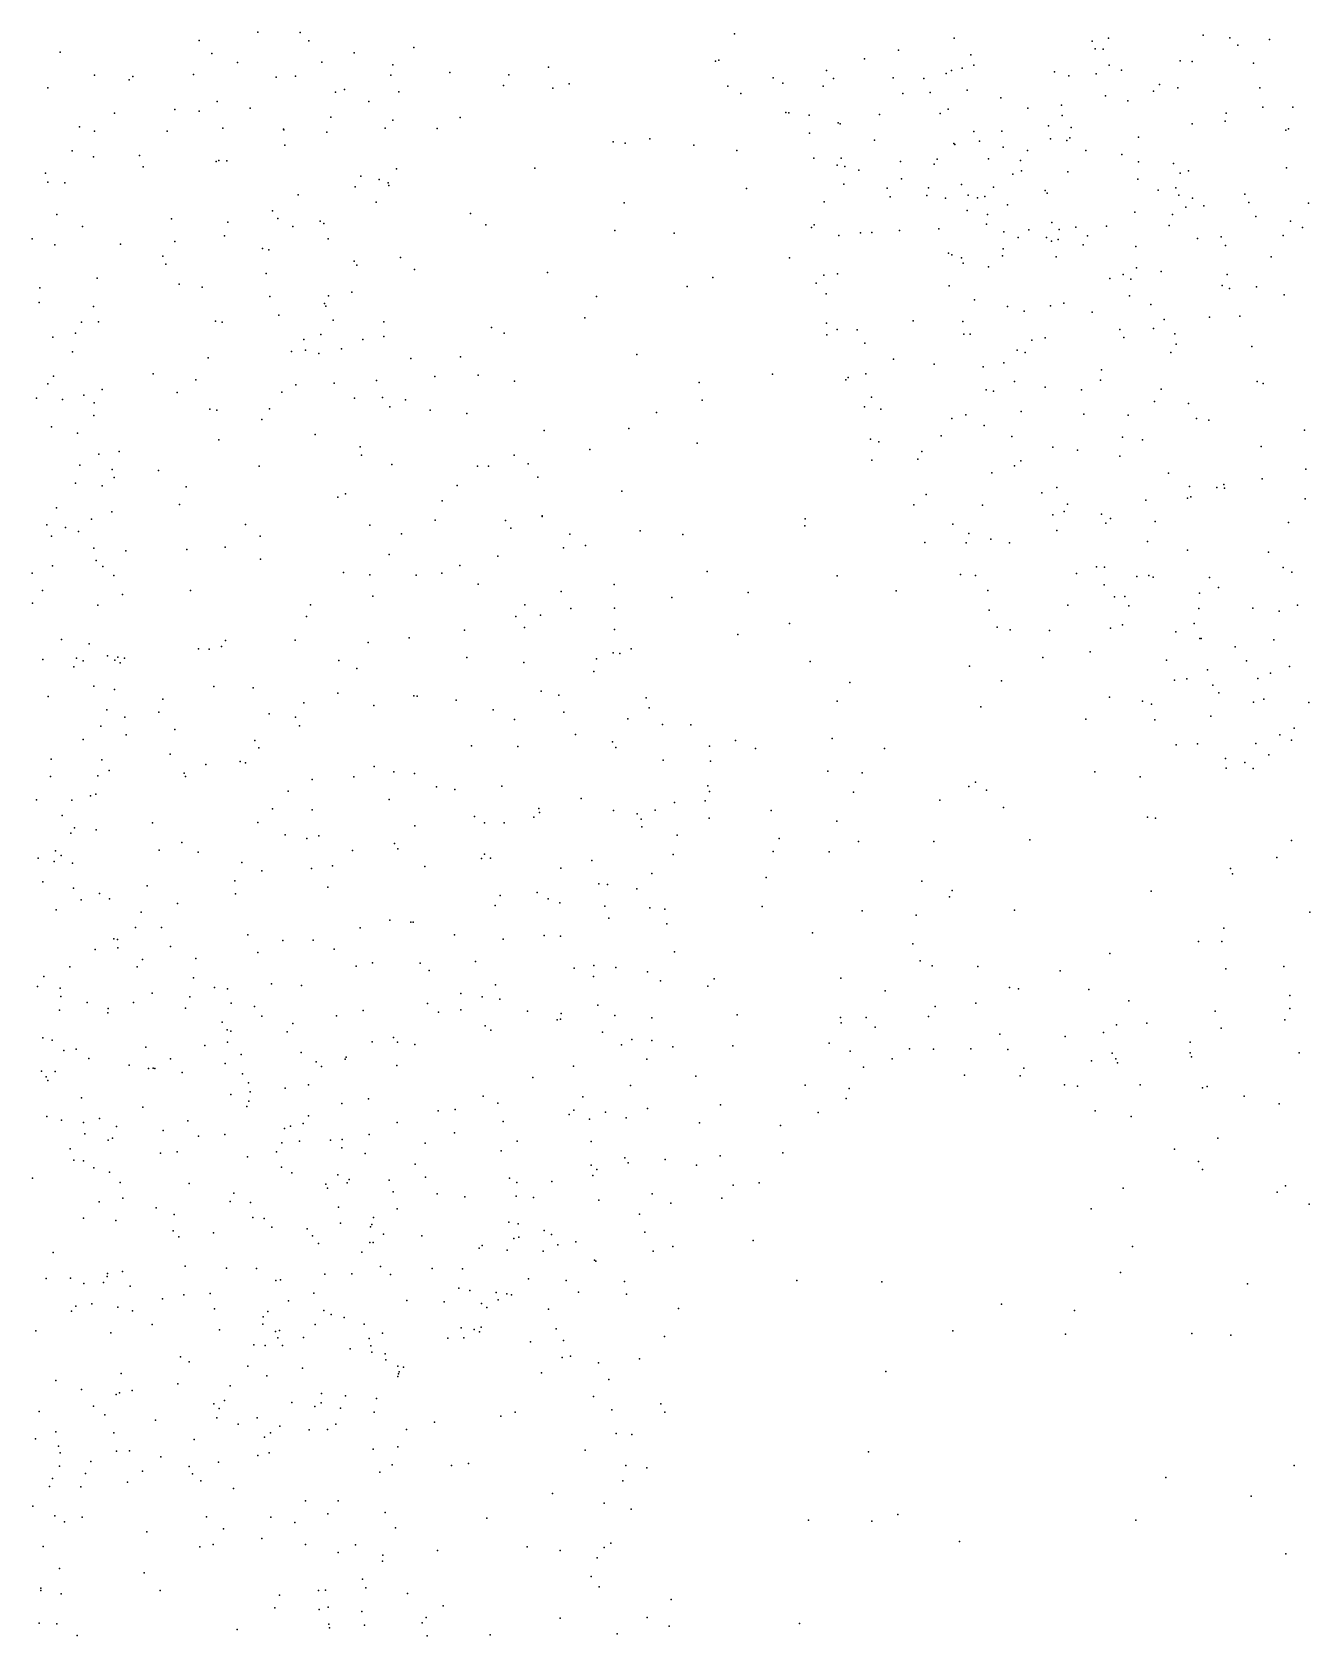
# Model space of a CAD drawing. Header units: metres. Extents: x -23.9 to 23.9, y -28.5 to 28.5.
# Drawn here: x 1.038 to 2.455, y -1.766 to 0.012 of the extents above; entities that cross this region are included whole.
import ezdxf

# ---------------------------------------------------------------- set-up
doc = ezdxf.new("R2010")
doc.units = ezdxf.units.M

msp = doc.modelspace()

# ---------------------------------------------------------------- linework, layer by layer
for p in [(1.2235, 0.0024, 17.8177), (1.2884, 0.0116, -8.6098), (1.3354, 0.0112, 17.7559), (1.3451, 0.0019, -8.6892), (1.8168, 0.0097, -10.2145), (2.0606, 0.0047, -9.4987), (2.2136, 0.0014, 19.7662), (2.2315, 0.0049, -12.1169), (2.3366, 0.0082, -9.4503), (2.3661, 0.0051, -13.1151), (2.4103, 0.0035, -9.4644), (1.0691, -0.0108, -13.503), (1.2374, -0.0121, 0.7002), (1.3952, -0.0113, -9.3339), (1.4615, -0.0055, 18.9922), (1.9987, -0.0084, 1.0952), (2.0789, -0.0136, -10.4343), (2.2169, -0.0069, -12.9843), (2.2259, -0.0074, -10.5382), (2.3749, -0.003, -11.9941), (1.2171, -0.0354, -9.5757), (1.266, -0.0222, -22.8526), (1.3593, -0.0217, -9.4017), (1.4383, -0.0247, -9.1997), (1.5014, -0.0333, 24.1379), (1.6109, -0.0273, 17.6816), (1.796, -0.0206, -10.0714), (1.7995, -0.0196, -9.8402), (1.9191, -0.0309, -11.0711), (1.961, -0.018, -11.4438), (2.0517, -0.0343, 17.5777), (2.0575, -0.031, -11.6091), (2.0693, -0.0285, -12.6573), (2.0825, -0.0252, -12.3877), (2.1716, -0.0323, -12.1928), (2.2178, -0.0348, -10.6227), (2.2324, -0.0252, 23.9585), (2.2459, -0.0306, -11.774), (2.3113, -0.0202, 17.4424), (2.3246, -0.021, 15.0376), (2.3926, -0.023, -11.9085), (1.0557, -0.0502, -8.4347), (1.1074, -0.0362, -9.6521), (1.1456, -0.0414, -28.1376), (1.1497, -0.0378, -8.4928), (1.3088, -0.0385, -9.4707), (1.3302, -0.0374, 18.9825), (1.3847, -0.0522, 19.0685), (1.4359, -0.0363, -8.9061), (1.5608, -0.0475, 19.2509), (1.5666, -0.0357, 19.0899), (1.6154, -0.0505, 19.4579), (1.6337, -0.0458, 15.8226), (1.8095, -0.0483, -9.9748), (1.86, -0.039, -19.616), (1.8706, -0.0452, 19.7427), (1.9154, -0.0483, -10.2601), (1.9266, -0.04, -11.3544), (1.9929, -0.039, -10.8594), (2.0269, -0.0397, 15.7911), (2.075, -0.0527, -9.5604), (2.1875, -0.037, 17.4973), (2.2882, -0.0466, -13.0694), (2.3086, -0.0501, -9.5021), (2.3996, -0.0503, 17.4506), (1.2432, -0.0655, -21.9911), (1.3746, -0.055, -8.744), (1.4114, -0.0655, -9.27), (1.4449, -0.0545, 24.5959), (1.8239, -0.0564, 24.9715), (2.0037, -0.0565, -11.5376), (2.0339, -0.0555, -10.3527), (2.1124, -0.0612, -12.2915), (2.1794, -0.0693, 19.8211), (2.2284, -0.0591, -9.5158), (2.253, -0.0646, -12.0794), (2.2814, -0.054, 19.7954), (1.1294, -0.0782, 18.9081), (1.1964, -0.0744, -8.5308), (1.2233, -0.0761, 18.9455), (1.2798, -0.0727, 17.7792), (1.3692, -0.0826, 19.2577), (1.4383, -0.0862, -8.9766), (1.5128, -0.0832, 19.181), (1.8739, -0.0774, -10.1183), (1.8772, -0.078, -9.8163), (1.8996, -0.0804, 7.9361), (1.9779, -0.0799, -9.6567), (2.0449, -0.0788, 19.8222), (2.0539, -0.0738, -12.5509), (2.1423, -0.0727, -10.3886), (2.1804, -0.081, -12.9478), (2.3611, -0.0872, -10.3812), (2.3622, -0.0783, -11.9919), (2.4028, -0.0716, -9.5473), (2.436, -0.0717, -13.1747), (1.0907, -0.0933, 17.7743), (1.1073, -0.0983, -8.472), (1.1879, -0.0982, 19.1518), (1.2497, -0.0951, 19.2483), (1.317, -0.096, -8.6684), (1.3174, -0.0968, -19.2705), (1.3649, -0.0992, -9.3776), (1.4295, -0.0948, -9.2066), (1.4871, -0.0953, 19.2857), (1.9003, -0.1006, -11.1672), (1.9318, -0.089, 19.8004), (1.9341, -0.0903, -9.7491), (2.0823, -0.0987, -12.3642), (2.1135, -0.0983, -10.6917), (2.165, -0.0924, -9.5768), (2.1889, -0.1058, -11.745), (2.1903, -0.0943, -10.5017), (2.2651, -0.1048, -10.4871), (2.3243, -0.09, -10.4509), (2.4281, -0.0972, 19.7646), (2.4314, -0.0956, -10.4665), (1.0824, -0.1201, 1.3815), (1.3185, -0.1137, -9.441), (1.6823, -0.11, 19.6473), (1.6958, -0.1117, 15.222), (1.723, -0.1069, 17.7078), (1.7717, -0.1136, 19.7332), (1.8195, -0.1195, 17.724), (1.9722, -0.1084, -10.2138), (2.0602, -0.112, -12.6617), (2.0612, -0.1132, -12.4475), (2.0886, -0.1094, -12.7749), (2.115, -0.1159, -9.627), (2.1419, -0.1195, -12.2173), (2.1672, -0.1068, -10.6476), (2.1854, -0.1087, 17.5501), (2.2064, -0.1195, -12.1248), (2.2465, -0.1243, -10.57), (1.1061, -0.1266, 19.0299), (1.1571, -0.1252, 19.2677), (1.1612, -0.1379, -9.5997), (1.2421, -0.1318, -9.5368), (1.2451, -0.1309, 19.3536), (1.254, -0.1311, -8.5903), (1.442, -0.1399, 19.3987), (1.5957, -0.1394, 19.5608), (1.9049, -0.128, -11.0987), (1.9309, -0.1361, -9.9535), (1.9353, -0.128, -10.0654), (1.9392, -0.1375, -11.4224), (1.9548, -0.1415, -10.9096), (2.001, -0.1319, -10.8283), (2.0382, -0.135, -9.7222), (2.0415, -0.1292, -10.2372), (2.0987, -0.1289, 19.8648), (2.134, -0.1307, -10.304), (2.1352, -0.1422, -12.8957), (2.2649, -0.1323, -13.0602), (2.3037, -0.1342, -9.6162), (2.4289, -0.139, -10.2929), (1.0529, -0.1449, 19.1209), (1.0556, -0.1548, 19.2116), (1.0744, -0.1556, -9.6628), (1.3962, -0.1599, -8.8392), (1.4027, -0.1481, -9.2668), (1.4231, -0.1519, -8.9096), (1.4331, -0.1555, -9.1079), (1.4338, -0.1586, -9.0229), (1.9383, -0.1571, 17.762), (2.0022, -0.1512, -9.798), (2.0685, -0.1575, -10.7295), (2.1257, -0.1458, 17.6134), (2.1865, -0.1432, 19.8706), (2.264, -0.1513, -12.0557), (2.311, -0.1449, -10.3088), (2.3205, -0.1423, -13.106), (1.333, -0.1688, 17.7261), (1.4196, -0.1768, 17.7367), (1.6947, -0.1776, 19.7159), (1.8302, -0.1619, 19.807), (1.9164, -0.1767, 2.1855), (1.9863, -0.1616, -9.8896), (1.9895, -0.171, -9.9841), (2.0303, -0.1696, -11.5919), (2.0321, -0.1609, -10.147), (2.0511, -0.1726, -12.5991), (2.076, -0.1692, 14.2552), (2.0865, -0.1722, -11.664), (2.0947, -0.1708, -9.7601), (2.1041, -0.1605, -12.2873), (2.1616, -0.164, -10.2475), (2.1637, -0.1671, -9.7023), (2.2868, -0.1636, -11.8272), (2.3064, -0.161, -3.1746), (2.3096, -0.1693, 19.8601), (2.3248, -0.1724, -12.0102), (2.3829, -0.168, -11.9224), (2.3874, -0.1775, -13.1505), (1.0656, -0.1907, -9.7348), (1.3046, -0.1866, -8.6826), (1.3107, -0.1952, -9.4858), (1.5241, -0.1894, 19.4728), (2.0748, -0.1863, -9.8327), (2.0974, -0.1905, 17.7005), (2.1195, -0.18, -10.181), (2.261, -0.1881, 17.5855), (2.3028, -0.1908, 7.4544), (2.3175, -0.1824, -10.2254), (2.3375, -0.1812, -10.5399), (2.395, -0.1929, -9.7719), (2.4534, -0.1782, 17.5449), (1.0942, -0.2038, 19.4068), (1.1928, -0.1956, -9.6328), (1.2553, -0.1993, -8.6208), (1.3271, -0.204, 19.5032), (1.3577, -0.1982, -8.774), (1.3616, -0.2006, -9.3295), (1.5413, -0.2022, 17.7472), (1.6842, -0.2085, 17.7553), (1.75, -0.2114, 1.678), (1.9024, -0.205, -11.2278), (1.9052, -0.2021, -11.1209), (1.9565, -0.2111, -11.4569), (1.9693, -0.2105, -10.8848), (1.9998, -0.2085, -11.54), (2.0435, -0.2065, 19.8912), (2.0963, -0.2014, -10.0451), (2.1157, -0.21, -9.9127), (2.1435, -0.2075, -10.1112), (2.1688, -0.1994, -12.936), (2.177, -0.2074, -10.6421), (2.1954, -0.2046, 17.6475), (2.2293, -0.2035, -10.1587), (2.2989, -0.2028, -9.7685), (2.4334, -0.1981, -10.1425), (2.4467, -0.2051, 19.8155), (1.0381, -0.2177, 17.7229), (1.0633, -0.2244, -9.7988), (1.1361, -0.2235, -8.5292), (1.1963, -0.2206, -8.572), (1.2513, -0.2143, 17.7002), (1.2936, -0.2284, -9.5511), (1.3006, -0.2299, -9.6222), (1.3665, -0.2176, -6.4899), (1.9325, -0.2139, 19.8695), (2.1147, -0.2288, -12.8377), (2.1315, -0.2162, 25.0626), (2.1629, -0.2162, -12.1936), (2.1686, -0.2203, 19.902), (2.1758, -0.2183, -10.0485), (2.2036, -0.2243, -9.918), (2.2085, -0.2143, -9.8251), (2.2618, -0.226, -9.8748), (2.3305, -0.2174, -13.105), (2.3566, -0.2153, -10.1103), (2.3613, -0.225, -9.9232), (2.4255, -0.2139, -9.8891), (1.183, -0.2367, -9.7207), (1.1864, -0.2457, 19.5215), (1.3952, -0.2424, -9.1704), (1.3983, -0.2468, -8.984), (1.4468, -0.2382, 19.5559), (1.8779, -0.2386, -2.5582), (2.0541, -0.2336, -11.6127), (2.0579, -0.2354, -12.5195), (2.0686, -0.2387, -12.688), (2.0704, -0.2446, -12.4195), (2.0985, -0.2487, -12.3323), (2.114, -0.2366, -10.6956), (2.1738, -0.2376, -11.7288), (2.4121, -0.2375, -10.5261), (1.1104, -0.2612, -9.8803), (1.2978, -0.2559, 19.5684), (1.462, -0.2516, 1.3013), (1.6097, -0.2549, 17.785), (1.7928, -0.2606, 19.8222), (1.916, -0.258, -11.295), (1.9311, -0.2564, -11.0079), (2.2332, -0.2614, -11.7669), (2.248, -0.2573, -12.0871), (2.2564, -0.2624, 19.9066), (2.2627, -0.2499, 17.6717), (2.2899, -0.2538, -10.5693), (2.3632, -0.257, -11.883), (1.0466, -0.2719, -13.1283), (1.2012, -0.268, -9.8693), (1.2266, -0.2711, -8.6248), (1.3016, -0.2814, -9.8149), (1.3667, -0.2807, -8.8783), (1.3927, -0.2766, -9.0898), (1.6641, -0.2816, 19.7368), (1.7643, -0.2703, 17.8101), (1.9074, -0.2669, -11.1663), (1.9186, -0.2786, -11.0796), (2.0551, -0.2698, -10.7712), (2.255, -0.2807, 8.7524), (2.3577, -0.2693, 12.9383), (2.366, -0.2726, -7.3668), (2.3957, -0.271, 17.6664), (2.4265, -0.2797, -11.9413), (1.0461, -0.2883, -7.9953), (1.1062, -0.2926, -8.5376), (1.3118, -0.3021, -9.3752), (1.3624, -0.2892, -9.6037), (1.3637, -0.2921, -9.7203), (2.0831, -0.2854, 17.8684), (2.1195, -0.2928, 19.9304), (2.1381, -0.2978, -12.246), (2.1675, -0.292, -10.6612), (2.1821, -0.2891, 17.8034), (2.2135, -0.2988, -12.9793), (2.2787, -0.2904, -13.0567), (1.0929, -0.3101, 19.5511), (1.1119, -0.3095, -9.9973), (1.2415, -0.3087, 17.667), (1.249, -0.3099, -9.9482), (1.3721, -0.3077, -8.9533), (1.4282, -0.3098, 19.6227), (1.5477, -0.316, 17.7507), (1.651, -0.3053, 14.4164), (1.9188, -0.3112, 19.8977), (1.9309, -0.318, -11.3376), (1.953, -0.3186, 17.9201), (2.0151, -0.3085, -11.5396), (2.0703, -0.3094, -12.6223), (2.2441, -0.318, -10.615), (2.2817, -0.317, -11.7894), (2.2934, -0.3071, 17.7438), (2.3435, -0.3044, -12.0165), (2.3773, -0.3033, 19.8845), (1.0613, -0.3265, -13.1953), (1.0863, -0.322, -13.0328), (1.3396, -0.3293, 23.16), (1.3584, -0.3238, -9.2172), (1.4047, -0.3292, -9.8088), (1.4282, -0.3258, -9.6719), (1.5616, -0.322, 14.7981), (1.9193, -0.3239, -11.2186), (1.9613, -0.3332, -10.9678), (2.0712, -0.3233, -11.6112), (2.0781, -0.3232, -12.4699), (2.1468, -0.3298, 18.0139), (2.1613, -0.3274, -12.8902), (2.2487, -0.3269, -12.1037), (2.3053, -0.3229, -2.3723), (2.3067, -0.3344, -10.5847), (2.3904, -0.3369, -13.1209), (1.083, -0.3427, -12.9094), (1.2333, -0.3495, -10.0235), (1.3256, -0.3426, -8.8668), (1.3411, -0.341, -9.9321), (1.356, -0.3449, -9.0976), (1.3812, -0.3396, -9.4524), (1.4581, -0.3502, 17.7081), (1.5132, -0.3483, 19.6372), (1.7088, -0.3458, 19.7874), (1.9932, -0.3511, -11.4766), (2.1155, -0.355, -2.7855), (2.1304, -0.3412, -10.7057), (2.1392, -0.3436, -11.6776), (2.3008, -0.3435, 17.8434), (1.0619, -0.3697, 17.676), (1.1724, -0.3674, 17.6629), (1.4848, -0.3702, -9.7062), (1.5327, -0.3686, 23.4654), (1.859, -0.3677, 8.6286), (1.9431, -0.3713, -11.0968), (1.9626, -0.3673, 17.9922), (2.0384, -0.3565, -10.8327), (2.0928, -0.3595, 18.0753), (2.224, -0.3629, -11.7303), (1.0555, -0.3784, -8.5626), (1.0954, -0.3911, -13.1621), (1.1159, -0.3845, -10.1039), (1.1991, -0.3879, -8.6976), (1.2197, -0.3738, 19.6539), (1.3151, -0.3875, 19.6774), (1.3305, -0.3795, -9.0075), (1.3729, -0.3776, -9.3529), (1.42, -0.3748, -9.9004), (1.5731, -0.3753, 19.7041), (1.7779, -0.3769, -7.9304), (1.9405, -0.3739, 14.7323), (2.0961, -0.385, -12.5015), (2.1043, -0.3866, -12.6801), (2.1276, -0.3759, -12.7768), (2.1613, -0.382, -12.2634), (2.2018, -0.385, -10.6723), (2.2228, -0.3744, -12.1675), (2.2899, -0.3841, 17.9287), (2.3965, -0.3758, -11.8345), (2.403, -0.3779, -12.0049), (1.0429, -0.3944, -12.7229), (1.0719, -0.3959, -12.7947), (1.1068, -0.3995, -13.0913), (1.2351, -0.4065, -8.7624), (1.2429, -0.4074, -10.1005), (1.3014, -0.406, 24.5445), (1.3956, -0.3943, -9.9805), (1.4268, -0.3936, -9.4002), (1.4347, -0.4038, -24.2896), (1.4523, -0.396, -20.6943), (1.4794, -0.4074, -9.456), (1.7812, -0.3965, 19.8454), (1.9612, -0.404, 19.9235), (1.9689, -0.3933, -11.3713), (1.9792, -0.4064, 13.0672), (2.2826, -0.3978, -11.757), (2.3203, -0.4003, -10.6061), (1.0598, -0.426, -13.2985), (1.1065, -0.4135, -12.8952), (1.2928, -0.4178, -8.9334), (1.5201, -0.4113, -9.5154), (1.7306, -0.4101, 17.8372), (2.058, -0.4169, 18.1358), (2.0734, -0.4128, -8.4505), (2.0939, -0.4246, 19.945), (2.1347, -0.4091, -11.6449), (2.2043, -0.412, 18.0586), (2.2533, -0.4132, 19.9343), (2.3294, -0.4167, -13.0429), (2.343, -0.4187, -12.0652), (1.0885, -0.4332, 19.6423), (1.2452, -0.4405, -8.8422), (1.3519, -0.4347, -10.0718), (1.6058, -0.43, -22.4492), (1.6999, -0.4279, -29.0809), (1.7755, -0.444, 17.9215), (1.9677, -0.4398, 18.1398), (1.9769, -0.4427, -11.0334), (2.0461, -0.4359, -10.8681), (2.1245, -0.4368, -10.7616), (2.247, -0.4375, -12.9454), (2.2694, -0.4404, -10.6474), (2.4489, -0.4299, 25.0959), (1.1123, -0.4563, -13.1838), (1.1347, -0.4534, -10.1759), (1.402, -0.4483, -29.4774), (1.4034, -0.4576, 17.6766), (1.5728, -0.4574, -9.5574), (1.6566, -0.451, 19.7709), (2.0201, -0.4617, -10.9494), (2.0246, -0.4532, -11.4511), (2.1701, -0.4486, -12.8095), (2.1972, -0.4519, -12.2492), (2.2443, -0.4584, -12.1895), (2.4008, -0.448, -10.5927), (1.0909, -0.4685, -8.6744), (1.1268, -0.4734, -13.1085), (1.1784, -0.4746, 17.6541), (1.2898, -0.4697, -9.1142), (1.4369, -0.4678, -28.521), (1.5319, -0.4697, -9.9164), (1.5443, -0.4697, -9.4436), (1.588, -0.4671, -9.7184), (1.9692, -0.4629, -11.2147), (2.1023, -0.4772, 23.753), (2.1276, -0.4691, -12.6068), (2.1344, -0.4638, -12.6849), (2.2982, -0.4774, -12.1401), (2.4504, -0.4729, 17.9778), (1.0863, -0.4885, -12.7634), (1.116, -0.4915, -12.8459), (1.1293, -0.4821, -12.9362), (1.2091, -0.4924, -10.1932), (1.5095, -0.4909, -9.347), (1.5988, -0.4817, -9.6181), (1.6921, -0.4972, 17.8444), (2.1743, -0.4933, -12.3689), (2.3213, -0.492, -11.7243), (2.3519, -0.4934, 18.0095), (2.3596, -0.4899, -12.0941), (2.3603, -0.4939, -10.6388), (2.402, -0.4835, -13.0593), (1.2015, -0.512, -4.9555), (1.3773, -0.5039, -10.1291), (1.3856, -0.5004, -9.2136), (1.4928, -0.508, -10.0199), (2.0159, -0.5124, -11.3132), (2.0295, -0.5009, 19.9365), (2.092, -0.513, -10.8739), (2.1578, -0.4992, 7.4578), (2.1863, -0.5118, -10.7641), (2.273, -0.5074, 18.0412), (2.3191, -0.5051, -12.971), (2.3228, -0.5038, 19.9166), (2.4496, -0.5058, -11.7634), (1.0651, -0.516, 0.169), (1.1039, -0.5282, -10.2336), (1.1267, -0.5202, -8.7992), (1.485, -0.5296, -9.2839), (1.5631, -0.5297, -9.3866), (1.6036, -0.5248, 17.7813), (1.6038, -0.5255, -9.489), (1.8954, -0.5279, 18.1358), (2.1701, -0.5234, -12.6448), (2.1826, -0.5199, -12.7238), (2.2239, -0.5227, -11.6403), (2.2286, -0.5328, -12.3054), (2.234, -0.5275, -12.8325), (2.2833, -0.5311, -11.679), (2.4314, -0.5322, -12.0726), (1.0546, -0.5348, 17.6776), (1.0597, -0.5472, -13.3442), (1.075, -0.5377, -8.7531), (1.0894, -0.542, -13.2772), (1.2747, -0.5343, -10.198), (1.2911, -0.5474, -9.1321), (1.4126, -0.5349, 19.7528), (1.4478, -0.5447, 2.7916), (1.5688, -0.5382, -9.9469), (1.6343, -0.5451, -9.7751), (1.7124, -0.5414, 19.7938), (1.7595, -0.5453, 17.9325), (1.895, -0.5359, 19.8972), (2.0592, -0.534, -10.9776), (2.0769, -0.5442, 1.2175), (2.1011, -0.5506, 18.143), (2.1742, -0.541, -12.5302), (1.1064, -0.5606, -8.8619), (1.142, -0.5635, -13.0644), (1.2098, -0.5619, -8.9876), (1.2523, -0.5594, -6.4206), (1.4342, -0.5677, -9.199), (1.6274, -0.5601, -9.8456), (1.6516, -0.5577, -9.617), (2.028, -0.5543, -11.1958), (2.0739, -0.5548, -11.3999), (2.1217, -0.5545, -11.5029), (2.2749, -0.5533, -12.2425), (2.3191, -0.5629, -12.9131), (2.4092, -0.5649, -13.0012), (1.0608, -0.5801, -10.2746), (1.1091, -0.5742, -12.7994), (1.1166, -0.5809, 19.7201), (1.2915, -0.5727, 17.6691), (1.5124, -0.5798, -10.0722), (1.5546, -0.5695, -9.3254), (1.7865, -0.5864, 2.5944), (2.2182, -0.5814, 19.9289), (2.2271, -0.5817, -12.7268), (2.4253, -0.5821, -11.7037), (1.0383, -0.5881, 19.6841), (1.1288, -0.5908, 17.6729), (1.3835, -0.5875, 17.6844), (1.4125, -0.59, -10.1663), (1.4641, -0.5904, 17.7135), (1.4926, -0.5882, 19.7623), (1.5326, -0.6004, -9.2644), (1.6837, -0.6008, -9.6888), (1.9309, -0.5912, 18.2333), (2.0677, -0.5896, -11.0792), (2.084, -0.5909, 19.9325), (2.1961, -0.5887, -11.5465), (2.2268, -0.6012, -12.4581), (2.263, -0.592, -12.3256), (2.2765, -0.5907, -10.7528), (2.281, -0.5927, -11.6274), (2.3435, -0.5932, -10.7182), (2.3537, -0.6043, -12.2115), (2.4351, -0.5873, 17.9711), (1.0385, -0.6214, 24.1635), (1.0497, -0.6073, -8.8906), (1.1382, -0.6118, -12.8903), (1.2139, -0.6074, -9.0585), (1.416, -0.6139, -8.0002), (1.6246, -0.6087, -9.3976), (1.7474, -0.6153, 25.0636), (1.8322, -0.6096, 18.0569), (1.9964, -0.608, 18.2893), (2.0978, -0.6075, -11.0111), (2.2383, -0.6144, -12.6643), (2.2498, -0.614, 10.7429), (2.3326, -0.6106, 19.9003), (1.1112, -0.6236, -8.9598), (1.3424, -0.6364, 19.7835), (1.347, -0.6234, -9.1065), (1.5746, -0.6361, -10.0361), (1.5844, -0.6234, 17.7861), (1.6019, -0.6347, -9.3352), (1.6356, -0.6274, -9.9276), (1.6838, -0.6269, -9.7802), (2.0995, -0.6293, -11.2842), (2.1866, -0.6239, -10.8814), (2.2543, -0.6244, -10.8145), (2.3319, -0.6273, -12.8491), (2.3916, -0.6272, -11.6512), (2.421, -0.6305, -12.9395), (2.4414, -0.6237, -12.1509), (1.5174, -0.6515, -10.121), (1.5842, -0.6484, 0.6749), (1.6839, -0.6508, -9.5036), (1.8206, -0.6561, 19.8403), (1.8781, -0.6441, -7.0638), (2.1081, -0.648, -11.2156), (2.1226, -0.651, -11.0843), (2.1662, -0.6517, -10.9768), (2.2339, -0.6494, -11.5088), (2.2473, -0.6454, 18.0496), (2.3062, -0.6531, -12.3702), (2.3265, -0.6442, -10.7864), (1.0709, -0.6618, 19.7201), (1.1014, -0.6667, -13.2464), (1.2226, -0.672, -10.2945), (1.2344, -0.6726, 1.4454), (1.248, -0.6694, 19.7765), (1.2527, -0.663, 17.6877), (1.3298, -0.6624, -10.2495), (1.4106, -0.6651, -9.1273), (1.4564, -0.6599, -10.1703), (1.7024, -0.672, -9.5738), (2.2115, -0.6754, -11.4228), (2.3331, -0.6608, 18.0111), (2.3344, -0.6607, 10.4158), (2.3721, -0.67, -11.5835), (2.4149, -0.6623, -10.7581), (1.0501, -0.6839, -8.9555), (1.0845, -0.692, 2.5729), (1.0874, -0.6826, 12.003), (1.0946, -0.6854, -12.7718), (1.1216, -0.68, -10.3105), (1.1298, -0.6847, 11.9198), (1.1333, -0.6812, -13.1136), (1.1358, -0.6878, 23.3063), (1.1406, -0.6823, -12.9822), (1.3781, -0.6849, -23.1276), (1.5201, -0.6819, 17.7656), (1.5835, -0.6873, -9.2784), (1.6641, -0.6831, -9.4195), (1.6825, -0.6764, -9.8587), (1.6898, -0.6774, 17.8899), (1.901, -0.6863, 19.8626), (2.0775, -0.6912, -7.5634), (2.1589, -0.6818, -11.2744), (2.296, -0.6848, -11.5172), (2.3848, -0.6855, -12.8042), (2.4324, -0.6916, -12.2506), (1.3982, -0.6941, 17.7226), (1.6609, -0.6972, -9.9355), (1.9448, -0.7093, -7.9969), (2.1131, -0.7075, 18.1579), (2.3047, -0.707, -10.8877), (2.3185, -0.7053, 19.8715), (2.3414, -0.6954, -12.6959), (2.3972, -0.7049, -12.3399), (2.4113, -0.6992, 19.8369), (1.0559, -0.725, 12.1955), (1.1067, -0.7135, 11.7475), (1.1295, -0.7172, -12.9186), (1.1832, -0.7278, 19.7676), (1.2397, -0.7138, 11.8202), (1.2833, -0.7153, 11.9406), (1.377, -0.7211, -10.2522), (1.4613, -0.7244, 3.141), (1.4651, -0.7246, 24.0466), (1.6025, -0.7189, 17.839), (1.6221, -0.7235, -10.0211), (1.7189, -0.7264, 19.7573), (2.2326, -0.7258, -11.326), (2.3475, -0.7123, -12.6091), (2.354, -0.7209, -12.5363), (2.4039, -0.728, -12.7328), (1.1209, -0.7399, -13.1641), (1.1787, -0.7423, -8.9924), (1.3011, -0.7441, 17.7221), (1.3396, -0.7319, -9.0592), (1.417, -0.735, -9.1032), (1.5084, -0.7291, -9.1701), (1.5494, -0.7399, 19.7717), (1.6279, -0.7425, 7.9691), (1.7225, -0.7374, -9.7852), (1.9307, -0.7303, 18.2959), (2.0902, -0.7363, 19.8864), (2.2695, -0.73, -11.3885), (2.2793, -0.7336, -10.9814), (2.3451, -0.7467, -10.9445), (2.3926, -0.7313, 17.9984), (2.4537, -0.7316, -12.7965), (1.1143, -0.7577, -12.8514), (1.1411, -0.7478, 11.6622), (1.1964, -0.7616, -10.3305), (1.3303, -0.7478, 2.1948), (1.3347, -0.7576, 12.1227), (1.5732, -0.7506, -9.2263), (1.6988, -0.7498, -9.4466), (1.7371, -0.7561, -9.7154), (1.7684, -0.7565, 18.0489), (2.2064, -0.7501, 18.0935), (2.2831, -0.7508, 18.04), (2.4374, -0.76, -12.4081), (1.0947, -0.7727, -13.222), (1.1426, -0.7675, 12.276), (1.2852, -0.7739, 12.2133), (1.2894, -0.782, 0.289), (1.5254, -0.7798, -10.1666), (1.5766, -0.7805, -10.1121), (1.6406, -0.7672, -9.3152), (1.6816, -0.7751, -9.3825), (1.6854, -0.7815, -9.9424), (1.7894, -0.7802, 18.1375), (1.818, -0.7737, 18.4815), (1.9251, -0.7715, 7.5793), (2.3068, -0.7787, -11.1279), (2.3305, -0.7773, -11.0466), (2.3951, -0.7772, -11.4027), (2.4215, -0.7673, -10.9208), (2.4347, -0.7732, -12.5265), (1.0593, -0.7943, -12.7337), (1.1153, -0.7952, -12.9432), (1.1911, -0.7888, 17.7379), (1.2688, -0.7972, 11.6267), (1.2746, -0.7984, -10.3122), (1.7379, -0.7954, -9.5758), (1.7905, -0.7965, -29.3605), (1.8402, -0.7825, 18.3222), (1.9833, -0.7825, 18.3594), (2.3613, -0.7936, 19.8093), (2.3829, -0.7983, -11.3117), (2.4093, -0.7897, -10.996), (1.0585, -0.8138, -13.2798), (1.1111, -0.813, 12.3479), (1.1235, -0.8069, -8.9891), (1.2069, -0.8099, -8.9983), (1.2081, -0.8138, -19.58), (1.2306, -0.8003, 19.7806), (1.3485, -0.8171, 11.6448), (1.3947, -0.814, -10.2639), (1.4174, -0.8024, 17.7849), (1.4391, -0.8086, 11.8175), (1.4621, -0.8104, 11.9854), (1.9204, -0.8078, 11.9204), (1.9587, -0.8095, 2.3229), (2.2165, -0.8085, 13.9188), (2.2666, -0.8141, 6.798), (2.3622, -0.8043, -11.1795), (2.3919, -0.8049, 0.7123), (1.1029, -0.835, 11.5187), (1.1087, -0.8333, -13.0291), (1.322, -0.8299, 12.289), (1.4867, -0.8252, -24.812), (1.5069, -0.8282, 19.7776), (1.559, -0.8244, 17.8721), (1.7874, -0.824, 18.2369), (1.7891, -0.8302, 18.4089), (1.9488, -0.8309, 23.8569), (2.0768, -0.8249, 18.2444), (2.0842, -0.8199, 19.8381), (2.0963, -0.8289, 7.1833), (1.043, -0.8394, -8.9815), (1.0822, -0.84, -13.1896), (1.3047, -0.8496, -25.2696), (1.3485, -0.8507, 17.7962), (1.4341, -0.8393, 12.1789), (1.6001, -0.8492, -9.24), (1.6008, -0.8534, -10.0929), (1.647, -0.8381, -9.3095), (1.6828, -0.8514, -9.9723), (1.7291, -0.8509, -9.4911), (1.7505, -0.8426, -9.6401), (1.7845, -0.8405, 19.7238), (1.8576, -0.8512, 8.6275), (2.0447, -0.8398, 1.9299), (2.1153, -0.8479, 11.0697), (1.0715, -0.8568, -12.8283), (1.085, -0.8706, -10.3613), (1.1716, -0.8651, -10.3452), (1.2885, -0.8646, -6.997), (1.4626, -0.8683, -10.2244), (1.5286, -0.8579, -10.1748), (1.5399, -0.8651, 11.9488), (1.5615, -0.8651, -23.6417), (1.5946, -0.8589, 19.7469), (1.7091, -0.8551, -9.9004), (1.7133, -0.8609, -7.5923), (1.7143, -0.8696, 18.1098), (1.7888, -0.8599, 18.5301), (1.9305, -0.8631, 18.5057), (2.275, -0.8586, 19.797), (2.2838, -0.8597, 18.0813), (1.0812, -0.8765, -12.8992), (1.1091, -0.8729, 19.7323), (1.2042, -0.8867, -8.9892), (1.3189, -0.8782, -9.0272), (1.3428, -0.8824, 11.5516), (1.3559, -0.8793, 19.7858), (1.4399, -0.888, 11.6298), (1.7533, -0.8786, -9.7054), (1.8666, -0.8824, 18.5589), (1.9544, -0.8858, 19.7666), (2.0378, -0.8856, 18.3351), (2.1445, -0.8838, 18.1928), (2.4347, -0.8845, 18.0309), (1.0448, -0.9042, -10.6101), (1.0639, -0.896, 11.4448), (1.0705, -0.9012, -13.1485), (1.1792, -0.8954, 11.4619), (1.2221, -0.8975, 19.7685), (1.3935, -0.8957, -9.0568), (1.4438, -0.894, 12.2745), (1.5366, -0.9046, 17.9244), (1.5396, -0.8998, 12.1309), (1.5465, -0.9041, 11.7751), (1.7491, -0.9, -9.5697), (1.8597, -0.8969, -23.1012), (1.9221, -0.8972, -19.8384), (2.4184, -0.9034, 14.2595), (1.0626, -0.9078, -10.8321), (1.083, -0.9096, -13.0113), (1.2707, -0.9089, 11.4777), (1.2929, -0.9183, -10.3204), (1.3479, -0.9158, 12.3901), (1.3714, -0.9126, -10.2911), (1.4737, -0.9134, 24.5517), (1.6243, -0.9154, 12.4365), (1.6586, -0.9068, 18.0552), (1.7254, -0.9211, 18.3944), (2.3669, -0.9158, 18.071), (2.3691, -0.9216, 19.7098), (1.0501, -0.9306, 17.8674), (1.0841, -0.9376, -10.3814), (1.1656, -0.9347, 12.473), (1.2629, -0.9294, -9.0053), (1.3661, -0.9362, 17.8654), (1.598, -0.9422, 11.8784), (1.6665, -0.9325, -9.3259), (1.6762, -0.9332, -9.9926), (1.7087, -0.9382, 18.2954), (1.852, -0.9256, 19.682), (2.0248, -0.9298, 18.4168), (2.0582, -0.9401, 3.0063), (2.2791, -0.9409, 19.7305), (1.0925, -0.9502, -10.5408), (1.113, -0.9434, -10.6147), (1.1238, -0.9493, -10.838), (1.1995, -0.9544, -10.3599), (1.2635, -0.9437, 12.4523), (1.5517, -0.9565, 11.6947), (1.5572, -0.9456, -9.1834), (1.6103, -0.9493, 11.9711), (1.6233, -0.9537, -9.2684), (1.6732, -0.9575, 18.1902), (1.7229, -0.9594, -9.4679), (1.8476, -0.9576, -28.7222), (2.0552, -0.9472, 19.7347), (1.0647, -0.9614, -10.4666), (1.1589, -0.9641, -10.693), (1.4349, -0.9728, 19.7553), (1.4579, -0.975, -10.2253), (1.4607, -0.975, 17.9661), (1.6778, -0.9708, 18.4486), (1.7396, -0.9607, -9.8133), (1.7421, -0.977, 18.5651), (1.9585, -0.9625, 19.6981), (2.0185, -0.9674, 18.4978), (2.1276, -0.962, 18.2768), (2.455, -0.9642, 19.5929), (1.1287, -0.9935, -10.4969), (1.1329, -0.9943, 11.3806), (1.1526, -0.9809, -25.7514), (1.1815, -0.9811, -8.9914), (1.2772, -0.989, 17.913), (1.3161, -0.9955, 19.7486), (1.3496, -0.995, -10.2966), (1.402, -0.9815, -9.0698), (1.5066, -0.989, 11.5861), (1.5606, -0.9941, 18.0871), (1.6059, -0.99, 19.7084), (1.624, -0.9906, 12.0749), (1.9033, -0.9869, 18.6998), (2.3596, -0.9818, 1.6629), (1.1082, -1.0054, -10.4247), (1.1331, -1.0037, -10.9837), (1.1915, -1.0023, -10.8768), (1.2883, -1.0087, -9.0234), (1.3729, -1.0052, 12.4484), (1.7503, -1.0082, 19.6472), (2.0148, -0.9993, 18.6766), (2.2331, -1.0097, 0.2358), (2.3313, -0.9966, 18.1432), (2.3572, -0.9967, 19.6139), (1.0798, -1.0245, -11.0865), (1.1545, -1.0245, 17.9647), (1.1605, -1.0164, 19.7083), (1.2197, -1.0153, -10.6376), (1.3973, -1.0239, 17.9984), (1.4154, -1.0201, 11.4718), (1.4683, -1.0206, -9.1218), (1.4785, -1.0287, 18.0623), (1.5296, -1.0187, -9.1665), (1.639, -1.0263, -10.0271), (1.6609, -1.023, 11.9766), (1.6854, -1.0253, -9.384), (1.7206, -1.0301, -9.8487), (2.0227, -1.018, 18.802), (2.0362, -1.0235, 19.6308), (2.0869, -1.0243, 18.429), (2.1781, -1.029, 18.292), (2.3619, -1.0267, 10.1109), (2.4261, -1.0242, 19.5152), (1.044, -1.0463, 19.6421), (1.0511, -1.0353, 18.0072), (1.0691, -1.0482, -11.9249), (1.217, -1.0369, 1.5135), (1.2405, -1.0475, 12.535), (1.2549, -1.0489, -10.8164), (1.3036, -1.0434, 17.9965), (1.3369, -1.0453, 11.406), (1.552, -1.0446, -10.1404), (1.6607, -1.0354, 11.862), (1.7348, -1.0401, -9.7755), (1.7875, -1.0462, 7.9501), (1.7945, -1.0379, 18.636), (1.9348, -1.0374, 18.8013), (2.1219, -1.0475, 19.6142), (1.07, -1.0574, -12.0119), (1.0991, -1.0643, -8.9914), (1.1504, -1.0642, -11.0702), (1.1713, -1.0537, -8.9985), (1.213, -1.0578, -10.9727), (1.2588, -1.0649, -10.3562), (1.4764, -1.0654, 18.1499), (1.5136, -1.0544, 12.3722), (1.5372, -1.0578, 18.2231), (1.5568, -1.0604, 18.3515), (1.9841, -1.0514, 3.4998), (2.0844, -1.0649, 18.5135), (2.1318, -1.0491, 0.5954), (2.2099, -1.0498, 19.5964), (2.2543, -1.0625, -8.0107), (2.4326, -1.0564, 18.1425), (1.0684, -1.0726, -12.0841), (1.1222, -1.0756, 12.5722), (1.1223, -1.0709, 18.0399), (1.2083, -1.0705, 18.0209), (1.2849, -1.0687, -10.7239), (1.2929, -1.0793, -9.0368), (1.3755, -1.079, -9.0689), (1.4051, -1.0731, -10.2458), (1.4887, -1.0749, -10.1866), (1.5137, -1.0722, 18.4555), (1.5874, -1.0737, 18.5302), (1.6202, -1.0834, 3.3337), (1.6242, -1.0825, -9.303), (1.6246, -1.0765, 11.6697), (1.6653, -1.0671, 12.1212), (1.6844, -1.0785, 19.6327), (1.7254, -1.0811, -9.5475), (1.8201, -1.0779, 19.5239), (1.9344, -1.0808, 19.506), (1.963, -1.0807, 24.1297), (2.0319, -1.0799, 19.5342), (2.0393, -1.0686, 18.9126), (2.3501, -1.0737, 19.4671), (2.427, -1.0833, 19.2733), (2.4327, -1.0709, 19.3593), (1.2487, -1.0861, 19.7018), (1.2544, -1.0945, 11.3422), (1.2584, -1.0958, 18.0912), (1.3211, -1.0968, -10.3351), (1.3274, -1.0874, 12.521), (1.5405, -1.0899, 11.5355), (1.5467, -1.0948, -9.2036), (1.6705, -1.0972, -9.9442), (1.9353, -1.0866, 10.5481), (1.9731, -1.0914, 11.5924), (2.1113, -1.0992, 18.7333), (2.1837, -1.1018, 18.9736), (2.2262, -1.0976, 24.4734), (2.2406, -1.0889, 19.5056), (2.274, -1.0871, 18.2621), (2.3565, -1.0926, 11.3856), (1.05, -1.1032, 18.1652), (1.0604, -1.1058, -12.1502), (1.0733, -1.1173, -11.1976), (1.0871, -1.1158, -11.8427), (1.1643, -1.1137, 18.1467), (1.2297, -1.1117, -11.0332), (1.2549, -1.108, -10.4943), (1.3366, -1.1196, 18.1846), (1.4152, -1.1077, 18.2392), (1.439, -1.1029, 19.6976), (1.4434, -1.108, 18.4156), (1.4626, -1.1108, -9.1429), (1.6916, -1.111, 11.8203), (1.7033, -1.1052, 11.9356), (1.7252, -1.1065, -9.6232), (1.7486, -1.1134, 18.6497), (1.815, -1.1121, 18.7147), (1.9221, -1.1093, 18.8931), (1.9452, -1.1183, 18.9876), (2.0109, -1.1154, 13.3194), (2.0377, -1.1159, 19.4346), (2.0789, -1.1154, 19.0512), (2.1202, -1.1162, 18.6177), (2.3222, -1.1083, 19.3755), (2.3222, -1.1201, 19.241), (2.4432, -1.1199, 19.0913), (1.1009, -1.1264, 18.459), (1.1457, -1.1337, 18.2484), (1.1672, -1.1374, 19.6407), (1.1723, -1.137, -11.1216), (1.1744, -1.1374, -9.0255), (1.1915, -1.1268, 11.2451), (1.2522, -1.1319, 18.1942), (1.2701, -1.1218, -10.958), (1.3531, -1.1298, -10.2542), (1.359, -1.1352, 18.4079), (1.3852, -1.127, 18.3154), (1.3865, -1.1249, 18.4912), (1.4424, -1.134, -10.1949), (1.6386, -1.1346, 18.595), (1.7198, -1.127, -9.6937), (1.9599, -1.1358, 19.0713), (1.9917, -1.1268, 19.3456), (2.1379, -1.1371, 19.125), (2.2127, -1.1289, 19.3851), (2.2357, -1.1202, 3.7919), (2.2399, -1.1267, 18.355), (2.2417, -1.1311, 19.1761), (2.3235, -1.1243, 19.0681), (1.0485, -1.1404, 11.2039), (1.0538, -1.1466, 18.5692), (1.0554, -1.1505, -11.693), (1.0636, -1.1406, 19.5931), (1.2047, -1.1419, 18.4256), (1.2713, -1.1432, -10.4098), (1.2782, -1.1534, -10.2751), (1.3446, -1.1553, -10.7194), (1.5935, -1.1474, -10.0361), (1.7741, -1.1457, 19.5021), (2.0721, -1.1447, 19.2071), (2.1338, -1.1454, 19.3183), (2.183, -1.1555, 18.5638), (2.2666, -1.1556, 18.9186), (1.093, -1.1697, 11.1355), (1.2585, -1.1661, 18.5302), (1.2801, -1.1631, -9.0627), (1.3187, -1.1591, 11.3175), (1.411, -1.1711, 12.5092), (1.5384, -1.168, -10.0985), (1.6488, -1.1686, -9.9258), (1.7018, -1.1562, -9.76), (1.8952, -1.156, 19.4037), (1.9409, -1.1707, 8.3416), (1.9441, -1.1597, 19.1665), (2.1973, -1.1571, 6.8221), (2.3358, -1.1589, 18.3205), (2.3411, -1.1575, 8.552), (2.3821, -1.168, 18.9896), (1.0543, -1.1904, 0.328), (1.1608, -1.1802, -11.1763), (1.2761, -1.1795, -11.0389), (1.2783, -1.1737, 11.2431), (1.3445, -1.1898, -10.8939), (1.3815, -1.176, -9.1128), (1.4883, -1.1842, -9.1939), (1.5073, -1.1829, 1.2908), (1.5547, -1.1758, -9.2608), (1.6338, -1.1882, 12.2925), (1.6387, -1.1836, 11.6172), (1.674, -1.1858, -9.486), (1.7204, -1.1817, 12.0493), (1.8016, -1.1776, 18.7668), (1.9096, -1.186, 19.2633), (2.2168, -1.1843, 18.6967), (2.2569, -1.1907, 18.8162), (2.421, -1.1765, -0.0469), (1.0708, -1.1946, 18.6537), (1.0951, -1.1973, -11.7537), (1.1127, -1.1929, 12.6147), (1.1317, -1.2015, 11.0584), (1.1835, -1.2061, 18.6082), (1.2109, -1.1955, 12.6042), (1.318, -1.2038, 19.6297), (1.3246, -1.2012, -10.5021), (1.3388, -1.1984, -10.2319), (1.4431, -1.1973, 19.6311), (1.5064, -1.2086, 11.435), (1.5605, -1.1962, 11.4988), (1.656, -1.1935, 19.5639), (1.6967, -1.1922, -9.6378), (1.778, -1.1976, -22.6887), (1.8681, -1.2005, 18.9183), (1.0802, -1.2263, -11.6887), (1.0965, -1.2099, -12.155), (1.1226, -1.2167, -11.8406), (1.1273, -1.2146, -12.012), (1.2226, -1.2124, -10.2737), (1.2519, -1.2105, -11.103), (1.3151, -1.2197, -9.1007), (1.3348, -1.2179, -10.9656), (1.3689, -1.2168, -10.5918), (1.3817, -1.2254, 11.2077), (1.3821, -1.2161, -10.7032), (1.4119, -1.2107, 0.5345), (1.4738, -1.2203, 18.5996), (1.5758, -1.2181, 0.8463), (1.6581, -1.2182, 11.7059), (2.3527, -1.2146, 18.4235), (1.0844, -1.239, -9.0556), (1.0952, -1.2396, 10.9828), (1.1806, -1.2313, -9.0639), (1.1989, -1.2299, 19.5846), (1.2771, -1.2353, -23.8851), (1.3092, -1.2296, 18.6027), (1.4073, -1.2315, 11.2888), (1.463, -1.2433, 12.1362), (1.5582, -1.2286, -10.0314), (1.6579, -1.2444, -9.792), (1.6952, -1.2365, 12.1976), (1.6992, -1.2419, 19.4719), (1.7399, -1.2382, 11.8901), (1.7748, -1.2445, 18.8285), (1.8011, -1.2341, 19.3617), (1.8707, -1.2307, 19.168), (2.305, -1.2269, 18.5222), (2.3316, -1.2404, 18.7402), (1.0385, -1.2591, -11.3048), (1.1067, -1.2474, 19.5138), (1.1239, -1.2522, 18.6924), (1.3147, -1.2467, 11.0679), (1.3263, -1.253, -10.4426), (1.3773, -1.2551, -10.1787), (1.3896, -1.2603, -10.833), (1.4341, -1.2611, 19.5748), (1.4745, -1.2578, 11.3563), (1.5676, -1.2591, 19.5373), (1.6598, -1.2561, -9.6112), (1.6644, -1.2495, -9.7216), (2.336, -1.2494, 18.6185), (1.1359, -1.2637, -11.9084), (1.2123, -1.2647, 3.2806), (1.262, -1.2757, -10.3244), (1.3638, -1.2656, -9.1541), (1.3656, -1.27, -10.5218), (1.3873, -1.2641, 18.6308), (1.4384, -1.2742, -10.1189), (1.4872, -1.2764, 12.4836), (1.5179, -1.2795, -9.299), (1.575, -1.2789, 11.4888), (1.5755, -1.2639, -9.9725), (1.6146, -1.2628, 18.7054), (1.7257, -1.2762, 19.3915), (1.8155, -1.2666, 18.9456), (1.8442, -1.2642, 19.089), (2.2479, -1.27, 2.6123), (2.4185, -1.2743, 18.5827), (2.4278, -1.2674, 18.4956), (1.1126, -1.2853, -12.14), (1.1386, -1.2812, -11.9859), (1.1757, -1.2918, 19.4936), (1.2579, -1.2849, 10.9671), (1.2804, -1.2858, -10.2189), (1.3778, -1.2912, -10.9312), (1.4428, -1.293, 11.1344), (1.594, -1.2803, -9.9037), (1.6665, -1.2832, 12.2766), (1.7462, -1.2867, 12.0025), (1.803, -1.2811, 19.2369), (2.2124, -1.2931, 0.9662), (2.4542, -1.2877, 18.6671), (1.0953, -1.3034, -11.7051), (1.1311, -1.3059, -11.267), (1.1956, -1.2992, 12.6233), (1.2829, -1.3027, 18.6932), (1.2954, -1.3035, 12.594), (1.304, -1.3133, -10.3692), (1.343, -1.3152, 10.9754), (1.3802, -1.3089, 12.5622), (1.4134, -1.313, -9.2281), (1.4148, -1.3103, -10.7696), (1.4167, -1.3027, -25.1496), (1.5668, -1.3076, 12.419), (1.5771, -1.3097, -9.4395), (1.7116, -1.299, 11.7274), (1.1944, -1.3173, -11.2262), (1.2009, -1.3241, -9.1315), (1.2394, -1.3195, -22.5395), (1.349, -1.3227, -10.4284), (1.3556, -1.3314, -10.1394), (1.4126, -1.3304, -10.6143), (1.4164, -1.3303, 19.4853), (1.4279, -1.321, 11.0443), (1.4701, -1.3227, -10.0387), (1.5722, -1.326, 19.4401), (1.5779, -1.3244, 11.3824), (1.6059, -1.3168, -9.5323), (1.614, -1.3214, -9.7239), (1.6211, -1.3329, 18.8131), (1.6412, -1.3294, 6.8468), (1.7175, -1.3189, 19.3037), (1.8376, -1.3282, 13.0363), (1.0615, -1.3412, -11.3289), (1.4037, -1.3408, -10.0869), (1.5338, -1.3367, -9.3864), (1.5372, -1.3337, 11.2404), (1.565, -1.3388, -9.8729), (1.6048, -1.34, -9.635), (1.6618, -1.35, 18.8958), (1.6633, -1.3511, -20.7616), (1.7266, -1.3398, 19.2003), (1.7486, -1.3348, 11.8704), (2.2582, -1.3346, 4.5274), (1.1212, -1.3678, -12.1425), (1.1218, -1.3648, -9.1484), (1.1384, -1.3624, -12.069), (1.2079, -1.3565, 18.7896), (1.2536, -1.3586, -11.1917), (1.2868, -1.3589, -10.3182), (1.3629, -1.3652, -9.2328), (1.3925, -1.3649, -10.5008), (1.4243, -1.3568, -10.8287), (1.4357, -1.3658, 12.5325), (1.4818, -1.359, 19.4306), (1.5155, -1.3594, 18.7865), (2.2448, -1.3635, 5.3139), (1.0539, -1.3703, 19.0261), (1.0808, -1.3697, 12.6441), (1.0954, -1.3757, 18.9436), (1.1173, -1.3747, 19.2907), (1.1468, -1.3785, -11.9072), (1.2357, -1.3868, 10.8363), (1.3084, -1.3723, 10.8795), (1.3135, -1.3717, 18.7864), (1.3504, -1.3863, 12.5805), (1.5113, -1.3809, 1.9902), (1.5234, -1.3833, -9.4487), (1.5526, -1.3856, 18.8793), (1.5887, -1.3706, 11.4523), (1.6302, -1.3722, 19.2902), (1.6439, -1.3855, 19.0048), (1.6951, -1.3736, 19.0954), (1.8862, -1.3723, 2.0996), (1.9803, -1.3738, 6.4678), (2.3857, -1.3762, 5.888), (1.0867, -1.4009, -11.6687), (1.1043, -1.3984, -11.3162), (1.1333, -1.4019, -11.8101), (1.1828, -1.3928, -9.1838), (1.2065, -1.3883, 18.8679), (1.2403, -1.4039, 19.3168), (1.3224, -1.3951, 6.7028), (1.4536, -1.3947, 10.9752), (1.495, -1.3962, 19.3399), (1.5363, -1.3979, -9.8228), (1.5422, -1.4024, 12.4481), (1.5549, -1.3938, -9.6003), (1.5646, -1.3873, 11.1573), (1.5698, -1.3882, -29.3521), (1.6107, -1.404, 19.148), (1.6972, -1.3874, 11.6685), (1.7547, -1.4033, 11.9772), (2.1129, -1.3988, 0.2429), (1.082, -1.4063, 10.7954), (1.1495, -1.4061, 19.1908), (1.1711, -1.4212, 19.0838), (1.294, -1.4207, 1.558), (1.2943, -1.4128, -11.151), (1.2994, -1.4068, -10.0878), (1.3521, -1.4213, -11.0699), (1.3616, -1.4058, -10.411), (1.3699, -1.4101, 18.8674), (1.384, -1.4134, 19.3282), (1.4062, -1.4208, -10.9474), (2.1939, -1.4057, 18.5059), (1.0422, -1.4281, -11.3763), (1.1254, -1.4305, -9.2143), (1.2461, -1.4271, 18.9639), (1.3081, -1.4291, -10.3297), (1.3105, -1.436, -9.2961), (1.3125, -1.4279, 19.2727), (1.3389, -1.4354, -10.0226), (1.4117, -1.4365, -9.3823), (1.4268, -1.4306, 18.9443), (1.4992, -1.4362, -9.7764), (1.514, -1.425, -9.5513), (1.517, -1.4361, 19.0651), (1.5284, -1.4267, -9.6891), (1.5341, -1.4294, 3.3207), (1.5362, -1.4242, 11.0335), (1.6194, -1.4261, 11.5256), (1.6275, -1.439, 11.4025), (1.7394, -1.4344, 12.0821), (2.059, -1.4282, -23.219), (2.1839, -1.4317, 7.4015), (2.3239, -1.4311, 18.8699), (2.3674, -1.433, 14.4244), (1.2028, -1.457, -10.1436), (1.284, -1.4438, -10.1808), (1.2966, -1.4443, 19.1447), (1.3158, -1.4444, 19.0477), (1.3909, -1.448, 19.1642), (1.4137, -1.4448, 19.0393), (1.4149, -1.4518, -10.5315), (1.4296, -1.4535, -9.8803), (1.5906, -1.4403, 12.6708), (1.6257, -1.4577, 12.3349), (1.635, -1.4562, 11.2485), (1.137, -1.4756, -11.916), (1.2124, -1.4626, -11.25), (1.2774, -1.4673, -10.2777), (1.338, -1.4694, -9.3596), (1.4305, -1.4603, -9.4711), (1.4435, -1.4673, 10.8925), (1.4451, -1.4735, 12.5115), (1.4501, -1.4684, -10.7406), (1.6029, -1.4746, 11.1002), (1.6662, -1.4638, 11.6244), (1.7118, -1.4591, 12.1662), (1.9847, -1.4731, 5.6986), (1.0644, -1.4834, 12.6331), (1.093, -1.4932, 10.7365), (1.1998, -1.4868, 10.7564), (1.2576, -1.4892, -9.9937), (1.2985, -1.4781, 10.7981), (1.4436, -1.4789, -9.5829), (1.4444, -1.4759, -10.6662), (1.6777, -1.4823, 12.2539), (1.1315, -1.4986, -12.0087), (1.1349, -1.497, -9.3115), (1.1491, -1.4945, -10.0936), (1.2396, -1.5092, 12.6052), (1.2514, -1.5055, -10.2227), (1.3263, -1.5075, 6.2612), (1.3586, -1.5081, -9.473), (1.3589, -1.4976, -9.8853), (1.3856, -1.5002, -11.032), (1.4199, -1.5031, -9.6972), (1.6608, -1.5011, 11.5239), (1.7354, -1.509, 12.0422), (1.0458, -1.5175, -11.3878), (1.1061, -1.5118, -12.1395), (1.1186, -1.5214, -11.801), (1.1748, -1.5271, -9.3662), (1.2431, -1.5246, -11.2293), (1.2456, -1.5142, -9.3749), (1.2878, -1.5248, -20.2097), (1.3515, -1.5122, 12.5649), (1.3801, -1.514, -9.8134), (1.4176, -1.5185, -10.9469), (1.5577, -1.5229, 10.9643), (1.5739, -1.5184, 12.3962), (1.6808, -1.5157, 11.2876), (1.7398, -1.5182, 11.9057), (1.0646, -1.5402, -9.3663), (1.1289, -1.5411, -11.9507), (1.2667, -1.5318, -9.4426), (1.296, -1.5461, -9.821), (1.3026, -1.5414, -9.5055), (1.313, -1.5339, -10.3197), (1.3452, -1.5379, -9.7483), (1.3657, -1.5375, 10.7884), (1.3749, -1.5318, -9.6316), (1.4533, -1.5375, -10.7138), (1.4843, -1.5295, 0.6379), (1.6859, -1.5419, 11.4418), (1.7032, -1.543, 11.7518), (1.0419, -1.548, -11.6295), (1.0674, -1.556, -12.2107), (1.0691, -1.5634, -9.4332), (1.1318, -1.5617, -10.0101), (1.1461, -1.5611, -11.2993), (1.218, -1.5485, -9.8924), (1.3009, -1.5635, -11.1559), (1.4163, -1.5594, -10.5246), (1.4435, -1.5568, -10.646), (1.6512, -1.5606, 11.0983), (1.9654, -1.5625, 5.2689), (1.0686, -1.5782, -9.8578), (1.1033, -1.5729, -10.1368), (1.181, -1.5677, 10.7133), (1.2124, -1.5787, -9.543), (1.2447, -1.5736, -9.7467), (1.2886, -1.5665, -9.6585), (1.4373, -1.5768, -10.8526), (1.503, -1.5774, 12.4399), (1.5222, -1.5751, 10.8854), (1.6963, -1.5773, 11.2224), (1.7199, -1.58, 11.9878), (2.4375, -1.5775, 2.5834), (1.0609, -1.5918, -10.0309), (1.0975, -1.5863, -11.8169), (1.144, -1.596, 12.594), (1.1607, -1.5836, -9.7994), (1.2159, -1.5866, -9.6159), (1.2253, -1.5946, -11.2369), (1.4238, -1.5847, 12.4937), (1.6933, -1.5943, 11.5078), (2.2951, -1.5907, 18.024), (1.0576, -1.6007, -9.5977), (1.0923, -1.6012, -9.7118), (1.2616, -1.603, -10.265), (1.3412, -1.6166, -11.0871), (1.3774, -1.6168, -10.4338), (1.6153, -1.6086, 12.2857), (2.3899, -1.6113, -19.6286), (1.0391, -1.6226, -11.6859), (1.0632, -1.6334, -11.7557), (1.0937, -1.6348, -11.9293), (1.2315, -1.6345, 4.623), (1.3027, -1.6346, 12.5385), (1.366, -1.631, 11.2488), (1.4295, -1.6295, -10.5952), (1.6725, -1.6194, 11.6169), (1.7025, -1.626, 11.901), (1.9982, -1.6318, 13.5397), (1.0739, -1.64, -10.1172), (1.1652, -1.6511, -11.2728), (1.2505, -1.6476, 10.7009), (1.3295, -1.6406, 10.7315), (1.441, -1.6467, -10.7136), (1.5425, -1.636, 5.0496), (1.899, -1.6382, 3.6853), (1.9691, -1.6391, 13.9316), (2.2621, -1.638, 0.9497), (1.0505, -1.6672, 3.9891), (1.224, -1.6676, -10.2369), (1.2389, -1.6652, -11.2128), (1.2929, -1.6583, -10.3169), (1.3412, -1.6649, -10.3873), (1.3967, -1.6654, -10.5044), (1.587, -1.6677, 10.9183), (1.6725, -1.6685, 11.7422), (1.68, -1.6636, 11.0679), (2.0665, -1.6617, 4.4972), (1.3775, -1.6738, 4.2429), (1.4265, -1.6837, -10.6428), (1.4272, -1.677, -10.836), (1.4875, -1.6716, -19.7043), (1.6238, -1.6718, 12.224), (1.6647, -1.6798, 12.1124), (2.4281, -1.6753, 19.0976), (1.0685, -1.6915, 12.5653), (1.1625, -1.6963, -10.2019), (1.4045, -1.7036, -10.906), (1.6582, -1.7004, 11.8232), (1.0477, -1.7136, -12.0228), (1.0478, -1.716, -11.8884), (1.0703, -1.7199, -10.1471), (1.1803, -1.7159, -11.2418), (1.3124, -1.7212, -11.0888), (1.3558, -1.7161, -11.0248), (1.3633, -1.7156, 2.2079), (1.4082, -1.7131, -10.5781), (1.4542, -1.7195, 12.3979), (1.6669, -1.7119, 11.9607), (1.3071, -1.7351, -10.376), (1.3566, -1.7371, 12.4548), (1.3664, -1.7347, 3.0949), (1.4036, -1.7392, 10.7482), (1.4939, -1.733, -0.5412), (1.7466, -1.726, 11.3723), (1.0461, -1.7524, 6.7924), (1.0654, -1.753, -11.307), (1.2654, -1.7593, -11.1322), (1.3673, -1.7532, -10.9598), (1.3678, -1.7573, -10.5099), (1.4068, -1.7545, -10.7774), (1.4706, -1.752, 11.9613), (1.4751, -1.7461, -20.5792), (1.6238, -1.7467, 10.9518), (1.7201, -1.7458, 2.2734), (1.7444, -1.7556, 3.1309), (1.8891, -1.7528, 0.5892), (1.0881, -1.7661, 13.1804), (1.4763, -1.7664, -28.5657), (1.546, -1.7653, 10.8511), (1.6869, -1.7639, 11.0461)]:
    msp.add_point(p)

doc.saveas('drawing.dxf')
